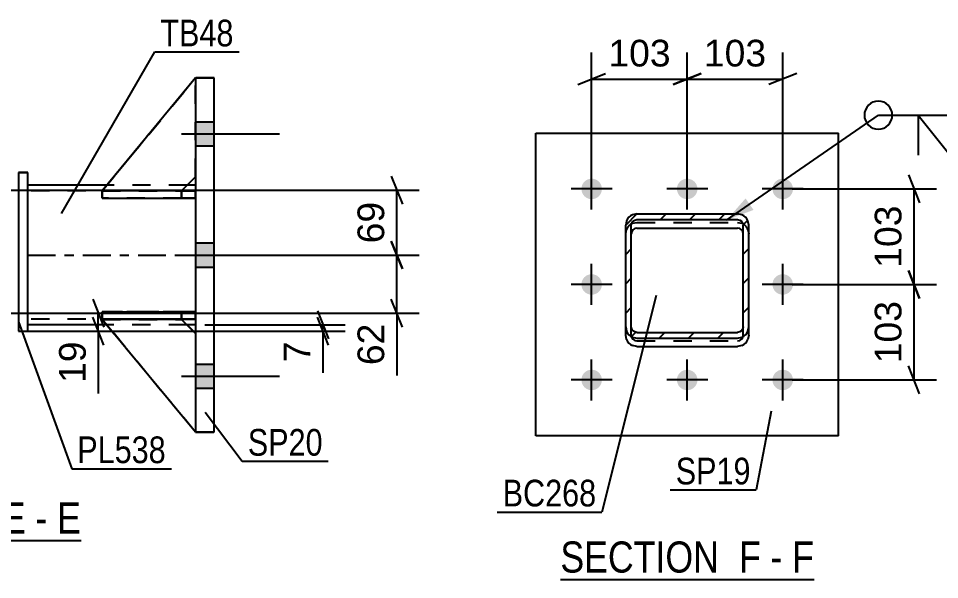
# Model space of a CAD drawing. Header units: millimetres. Extents: x 0 to 841, y 0 to 594.
# Drawn here: x 196.6 to 295.4, y 125.5 to 185.7 of the extents above; entities that cross this region are included whole.
import ezdxf

# ---------------------------------------------------------------- set-up
doc = ezdxf.new("R2010")
doc.units = ezdxf.units.MM
doc.linetypes.add('DXK_LINE_DOT2', pattern=[3.9198, 1.9599, -1.9599])
doc.linetypes.add('DXK_LINE_DOT3', pattern=[5.9187, 2.979, -0.9799, 0.9799, -0.9799])
doc.styles.add('Arial', font='ARIAL.TTF', dxfattribs={"height": 0.2})
doc.styles.add('Arial Narrow', font='ARIALN.TTF', dxfattribs={"height": 0.2})

# ---------------------------------------------------------------- blocks, each defined once
blk = doc.blocks.new('Unknown-318891418-49 - 2930')
at = {"color": 6, "linetype": 'Continuous'}
blk.add_line((254.751, 125.495), (281.967, 125.495), dxfattribs=at)
at = {"color": 0, "linetype": 'Continuous'}
for points in [[(272.86, 126.245), (272.86, 129.745), (254.751, 129.745), (254.751, 126.245)], [(276.251, 126.245), (276.251, 129.745), (273.91, 129.745), (273.91, 126.245)], [(278.576, 126.245), (278.576, 129.745), (277.301, 129.745), (277.301, 126.245)], [(281.967, 126.245), (281.967, 129.745), (279.626, 129.745), (279.626, 126.245)]]:
    blk.add_wipeout(points, dxfattribs=at)
at = {"color": 7, "linetype": 'Continuous', "style": 'Arial Narrow'}
for s, height, p in [('SECTION ', 3.3405, (254.751, 126.245)), ('F', 3.34, (273.91, 126.245)), ('F', 3.34, (279.626, 126.245)), ('-', 3.34, (277.301, 126.245))]:
    blk.add_text(s, height=height, dxfattribs=at).set_placement(p)
blk = doc.blocks.new('Unknown-318891418-48 - 3133')
at = {"color": 6, "linetype": 'Continuous'}
blk.add_line((175.671, 129.681), (203.318, 129.681), dxfattribs=at)
at = {"color": 0, "linetype": 'Continuous'}
for points in [[(193.78, 130.431), (193.78, 133.931), (175.671, 133.931), (175.671, 130.431)], [(197.386, 130.431), (197.386, 133.931), (194.83, 133.931), (194.83, 130.431)], [(199.711, 130.431), (199.711, 133.931), (198.436, 133.931), (198.436, 130.431)], [(203.318, 130.431), (203.318, 133.931), (200.761, 133.931), (200.761, 130.431)]]:
    blk.add_wipeout(points, dxfattribs=at)
at = {"color": 7, "linetype": 'Continuous', "style": 'Arial Narrow'}
for s, height, p in [('SECTION ', 3.3405, (175.671, 130.431)), ('E', 3.34, (194.83, 130.431)), ('E', 3.34, (200.761, 130.431)), ('-', 3.34, (198.436, 130.431))]:
    blk.add_text(s, height=height, dxfattribs=at).set_placement(p)
blk = doc.blocks.new('Part-318891418-3016 - 2930')
at = {"linetype": 'Continuous'}
h = blk.add_hatch(dxfattribs=at)
h.set_pattern_fill('', scale=0.7, style=0, pattern_type=0)
h.set_pattern_definition([(45, (262.959, 164.7319), (-1.57154, 1.57154), [])])
h.paths.add_polyline_path([(273.759, 164.732), (262.959, 164.732), (262.5, 164.64), (262.111, 164.377), (261.85, 163.985), (261.759, 163.522), (261.759, 152.628), (261.85, 152.165), (262.111, 151.772), (262.5, 151.51), (262.959, 151.418), (273.759, 151.418), (274.218, 151.51), (274.608, 151.772), (274.868, 152.165), (274.959, 152.628), (274.959, 163.522), (274.868, 163.985), (274.608, 164.377), (274.218, 164.64)])
h.paths.add_polyline_path([(274.313, 163.753), (274.359, 163.522), (274.359, 152.628), (274.313, 152.397), (274.183, 152.2), (273.989, 152.069), (273.759, 152.023), (262.959, 152.023), (262.729, 152.069), (262.535, 152.2), (262.405, 152.397), (262.359, 152.628), (262.359, 163.522), (262.405, 163.753), (262.535, 163.949), (262.729, 164.081), (262.959, 164.127), (273.759, 164.127), (273.989, 164.081), (274.183, 163.949)])
at = {"color": 2, "linetype": 'Continuous'}
for p, q in [((262.959, 164.732), (262.5, 164.64)), ((262.535, 163.949), (262.729, 164.081)), ((262.729, 164.081), (262.959, 164.127)), ((262.959, 164.732), (273.759, 164.732)), ((262.959, 164.127), (273.759, 164.127)), ((274.218, 164.64), (273.759, 164.732)), ((273.759, 164.127), (273.989, 164.081)), ((273.989, 164.081), (274.183, 163.949)), ((261.85, 163.985), (261.759, 163.522)), ((261.759, 152.628), (261.759, 163.522)), ((262.359, 163.522), (262.405, 163.753)), ((262.359, 152.628), (262.359, 163.522)), ((262.405, 163.753), (262.535, 163.949)), ((262.729, 163.175), (262.535, 163.044)), ((262.959, 163.221), (262.729, 163.175)), ((262.959, 163.221), (273.759, 163.221)), ((273.989, 163.175), (273.759, 163.221)), ((274.183, 163.044), (273.989, 163.175)), ((274.183, 163.949), (274.313, 163.753)), ((274.313, 163.753), (274.359, 163.522)), ((274.359, 152.628), (274.359, 163.522)), ((274.959, 163.522), (274.868, 163.985)), ((274.959, 152.628), (274.959, 163.522)), ((262.405, 162.848), (262.359, 162.616)), ((262.535, 163.044), (262.405, 162.848)), ((274.313, 162.848), (274.183, 163.044)), ((274.359, 162.616), (274.313, 162.848)), ((261.759, 151.723), (261.759, 152.628)), ((261.759, 152.628), (261.85, 152.165)), ((262.405, 152.397), (262.359, 152.628)), ((262.535, 152.2), (262.405, 152.397)), ((274.313, 152.397), (274.183, 152.2)), ((274.359, 152.628), (274.313, 152.397)), ((274.868, 152.165), (274.959, 152.628)), ((274.959, 151.723), (274.959, 152.628)), ((261.85, 151.26), (261.759, 151.723)), ((262.5, 151.51), (262.959, 151.418)), ((262.729, 152.069), (262.535, 152.2)), ((262.959, 152.023), (262.729, 152.069)), ((262.959, 152.023), (273.759, 152.023)), ((262.959, 151.418), (273.759, 151.418)), ((273.989, 152.069), (273.759, 152.023)), ((273.759, 151.418), (274.218, 151.51)), ((274.183, 152.2), (273.989, 152.069)), ((274.959, 151.723), (274.868, 151.26)), ((262.959, 150.512), (262.5, 150.605)), ((262.959, 150.512), (273.759, 150.512)), ((274.218, 150.605), (273.759, 150.512))]:
    blk.add_line(p, q, dxfattribs=at)
at = {"color": 7, "linetype": 'DXK_LINE_DOT2'}
for p, q in [((261.759, 152.628), (261.759, 163.522)), ((262.359, 151.723), (262.359, 163.522)), ((262.5, 163.734), (262.959, 163.826)), ((262.959, 163.826), (273.759, 163.826)), ((273.759, 163.826), (274.218, 163.734)), ((274.359, 151.723), (274.359, 163.522)), ((274.959, 152.628), (274.959, 163.522)), ((261.759, 162.616), (261.85, 163.079)), ((274.868, 163.079), (274.959, 162.616)), ((262.359, 151.723), (262.405, 151.491)), ((262.405, 151.491), (262.535, 151.295)), ((262.535, 151.295), (262.729, 151.164)), ((273.989, 151.164), (274.183, 151.295)), ((274.183, 151.295), (274.313, 151.491)), ((274.313, 151.491), (274.359, 151.723)), ((262.729, 151.164), (262.959, 151.118)), ((262.959, 151.118), (273.759, 151.118)), ((273.759, 151.118), (273.989, 151.164))]:
    blk.add_line(p, q, dxfattribs=at)
at = {"color": 2, "linetype": 'Continuous'}
for centre, start, end in [((262.966, 163.528), 112.7469, 157.7454), ((273.752, 163.528), 22.2546, 67.2531), ((262.966, 152.622), 202.2546, 247.2531), ((262.966, 151.716), 202.2546, 247.2531), ((273.752, 152.622), 292.7469, 337.7454), ((273.752, 151.716), 292.7469, 337.7454)]:
    blk.add_arc(centre, 1.205, start, end, dxfattribs=at)
at = {"color": 7, "linetype": 'DXK_LINE_DOT2'}
for centre, start, end in [((262.966, 162.623), 112.7469, 157.7454), ((273.752, 162.623), 22.2546, 67.2531)]:
    blk.add_arc(centre, 1.205, start, end, dxfattribs=at)
blk = doc.blocks.new('Part-318891418-3103 - 2930')
at = {"color": 2, "linetype": 'Continuous'}
for p, q in [((252.107, 140.919), (252.107, 173.419)), ((252.107, 173.419), (284.607, 173.419)), ((284.607, 140.919), (284.607, 173.419)), ((284.607, 140.919), (252.107, 140.919))]:
    blk.add_line(p, q, dxfattribs=at)
blk = doc.blocks.new('Bolt-318891418-3006 - 2930')
at = {"linetype": 'Continuous'}
for points in [[(258.107, 166.319, -1), (258.107, 168.519, -1)], [(268.357, 166.319, -1), (268.357, 168.519, -1)], [(278.607, 166.319, -1), (278.607, 168.519, -1)], [(258.107, 156.069, -1), (258.107, 158.269, -1)], [(278.607, 156.069, -1), (278.607, 158.269, -1)], [(258.107, 145.819, -1), (258.107, 148.019, -1)], [(268.357, 145.819, -1), (268.357, 148.019, -1)], [(278.607, 145.819, -1), (278.607, 148.019, -1)]]:
    blk.add_hatch(color=1, dxfattribs=at).paths.add_polyline_path(points)
at = {"color": 1, "linetype": 'Continuous'}
for p, q in [((258.107, 165.219), (258.107, 169.619)), ((268.357, 165.219), (268.357, 169.619)), ((278.607, 165.219), (278.607, 169.619)), ((260.307, 167.419), (255.907, 167.419)), ((270.557, 167.419), (266.157, 167.419)), ((280.807, 167.419), (276.407, 167.419)), ((258.107, 154.969), (258.107, 159.369)), ((278.607, 154.969), (278.607, 159.369)), ((260.307, 157.169), (255.907, 157.169)), ((280.807, 157.169), (276.407, 157.169)), ((258.107, 144.719), (258.107, 149.119)), ((268.357, 144.719), (268.357, 149.119)), ((278.607, 144.719), (278.607, 149.119)), ((260.307, 146.919), (255.907, 146.919)), ((270.557, 146.919), (266.157, 146.919)), ((280.807, 146.919), (276.407, 146.919))]:
    blk.add_line(p, q, dxfattribs=at)
blk = doc.blocks.new('Bolt-318891418-3208 - 3133')
at = {"linetype": 'Continuous'}
for points in [[(217.601, 172.027), (217.601, 174.627), (215.601, 174.627), (215.601, 172.027)], [(217.601, 172.027), (217.601, 174.627), (215.601, 174.627), (215.601, 172.027)], [(217.601, 172.027), (217.601, 174.627), (215.601, 174.627), (215.601, 172.027)], [(217.601, 159.027), (217.601, 161.627), (215.601, 161.627), (215.601, 159.027)], [(217.601, 159.027), (217.601, 161.627), (215.601, 161.627), (215.601, 159.027)], [(217.601, 146.027), (217.601, 148.627), (215.601, 148.627), (215.601, 146.027)], [(217.601, 146.027), (217.601, 148.627), (215.601, 148.627), (215.601, 146.027)], [(217.601, 146.027), (217.601, 148.627), (215.601, 148.627), (215.601, 146.027)]]:
    blk.add_hatch(color=1, dxfattribs=at).paths.add_polyline_path(points)
at = {"color": 1, "linetype": 'Continuous'}
for p, q in [((215.601, 174.627), (217.601, 174.627)), ((215.601, 174.627), (217.601, 174.627)), ((215.601, 174.627), (217.601, 174.627)), ((214.101, 173.327), (224.601, 173.327)), ((214.101, 173.327), (224.601, 173.327)), ((214.101, 173.327), (224.601, 173.327)), ((215.601, 172.027), (217.601, 172.027)), ((215.601, 172.027), (217.601, 172.027)), ((215.601, 172.027), (217.601, 172.027)), ((215.601, 161.627), (217.601, 161.627)), ((215.601, 161.627), (217.601, 161.627)), ((214.101, 160.327), (224.601, 160.327)), ((214.101, 160.327), (224.601, 160.327)), ((215.601, 159.027), (217.601, 159.027)), ((215.601, 159.027), (217.601, 159.027)), ((215.601, 148.627), (217.601, 148.627)), ((215.601, 148.627), (217.601, 148.627)), ((215.601, 148.627), (217.601, 148.627)), ((214.101, 147.327), (224.601, 147.327)), ((214.101, 147.327), (224.601, 147.327)), ((214.101, 147.327), (224.601, 147.327)), ((215.601, 146.027), (217.601, 146.027)), ((215.601, 146.027), (217.601, 146.027)), ((215.601, 146.027), (217.601, 146.027))]:
    blk.add_line(p, q, dxfattribs=at)
blk = doc.blocks.new('Part-318891418-3243 - 3133')
at = {"color": 2, "linetype": 'Continuous'}
for p, q in [((205.609, 167.23), (205.601, 167.23)), ((205.601, 167.23), (205.601, 166.43)), ((215.601, 167.23), (206.848, 167.23)), ((215.601, 167.23), (215.601, 167.23)), ((215.601, 167.23), (215.601, 166.43)), ((205.601, 166.43), (215.601, 166.43))]:
    blk.add_line(p, q, dxfattribs=at)
at = {"color": 7, "linetype": 'DXK_LINE_DOT2'}
for p, q in [((206.848, 167.23), (205.609, 167.23)), ((214.101, 167.23), (205.609, 167.23)), ((214.101, 167.23), (215.601, 167.23)), ((214.101, 167.23), (214.101, 166.43)), ((215.601, 167.23), (215.601, 167.23)), ((205.601, 166.43), (214.101, 166.43)), ((214.101, 166.43), (215.601, 166.43))]:
    blk.add_line(p, q, dxfattribs=at)
blk = doc.blocks.new('Part-318891418-3268 - 3133')
at = {"color": 2, "linetype": 'Continuous'}
for p, q in [((205.601, 154.23), (215.601, 154.23)), ((205.601, 154.23), (205.601, 153.43)), ((215.601, 154.23), (215.601, 154.23)), ((215.601, 153.43), (215.601, 154.23)), ((215.601, 153.43), (205.601, 153.43))]:
    blk.add_line(p, q, dxfattribs=at)
at = {"color": 7, "linetype": 'DXK_LINE_DOT2'}
for p, q in [((214.101, 154.23), (205.601, 154.23)), ((215.601, 154.23), (214.101, 154.23)), ((214.101, 154.23), (214.101, 153.43)), ((215.601, 154.23), (215.601, 154.23)), ((205.601, 153.43), (214.101, 153.43)), ((214.101, 153.43), (215.601, 153.43))]:
    blk.add_line(p, q, dxfattribs=at)
blk = doc.blocks.new('Part-318891418-3287 - 3133')
at = {"color": 7, "linetype": 'DXK_LINE_DOT2'}
for p, q in [((205.601, 166.43), (205.601, 167.23)), ((205.601, 167.23), (214.101, 167.23)), ((215.6, 167.23), (205.601, 167.23)), ((214.101, 166.43), (214.101, 167.23)), ((214.101, 167.23), (215.601, 167.23)), ((215.6, 166.43), (215.6, 167.23)), ((215.6, 167.23), (215.601, 167.23)), ((215.601, 166.43), (215.601, 167.23)), ((214.101, 166.43), (205.601, 166.43)), ((205.601, 166.43), (215.6, 166.43)), ((215.601, 166.43), (214.101, 166.43)), ((215.6, 166.43), (215.601, 166.43))]:
    blk.add_line(p, q, dxfattribs=at)
blk = doc.blocks.new('Part-318891418-3288 - 3133')
at = {"color": 7, "linetype": 'DXK_LINE_DOT2'}
for p, q in [((205.601, 153.43), (205.601, 154.23)), ((205.601, 154.23), (214.101, 154.23)), ((215.6, 154.23), (205.601, 154.23)), ((214.101, 153.43), (214.101, 154.23)), ((214.101, 154.23), (215.601, 154.23)), ((215.6, 153.43), (215.6, 154.23)), ((215.6, 154.23), (215.601, 154.23)), ((215.601, 153.43), (215.601, 154.23)), ((214.101, 153.43), (205.601, 153.43)), ((205.601, 153.43), (215.6, 153.43)), ((215.601, 153.43), (214.101, 153.43)), ((215.6, 153.43), (215.601, 153.43))]:
    blk.add_line(p, q, dxfattribs=at)
blk = doc.blocks.new('Part-318891418-3289 - 3133')
at = {"color": 2, "linetype": 'Continuous'}
for p, q in [((215.6, 179.33), (205.6, 167.22)), ((215.6, 179.327), (215.6, 179.33)), ((215.6, 179.33), (215.6, 179.33)), ((214.11, 167.23), (215.6, 168.72)), ((206.848, 167.22), (205.6, 167.22)), ((205.6, 167.22), (205.6, 167.22))]:
    blk.add_line(p, q, dxfattribs=at)
at = {"color": 7, "linetype": 'DXK_LINE_DOT2'}
for p, q in [((215.6, 179.33), (205.6, 167.22)), ((215.6, 168.72), (215.6, 179.327)), ((214.1, 167.22), (215.6, 168.72)), ((214.1, 167.22), (205.6, 167.22)), ((214.1, 167.22), (206.848, 167.22)), ((214.1, 167.22), (214.11, 167.23)), ((214.1, 167.22), (214.1, 167.22))]:
    blk.add_line(p, q, dxfattribs=at)
blk = doc.blocks.new('Part-318891418-3290 - 3133')
at = {"color": 7, "linetype": 'DXK_LINE_DOT2'}
for p, q in [((215.6, 179.33), (205.6, 167.22)), ((205.6, 167.22), (215.6, 179.33)), ((215.6, 168.72), (215.6, 179.33)), ((214.1, 167.22), (215.6, 168.72)), ((214.1, 167.22), (215.6, 168.72)), ((205.6, 167.22), (214.1, 167.22)), ((205.6, 167.22), (205.6, 167.22)), ((214.1, 167.22), (205.6, 167.22)), ((214.1, 167.22), (214.1, 167.22))]:
    blk.add_line(p, q, dxfattribs=at)
blk = doc.blocks.new('Part-318891418-3291 - 3133')
at = {"color": 2, "linetype": 'Continuous'}
for p, q in [((205.6, 153.42), (205.6, 153.42)), ((214.1, 153.42), (205.6, 153.42)), ((215.6, 141.33), (205.6, 153.42)), ((214.1, 153.42), (214.1, 153.42)), ((214.1, 153.42), (215.6, 151.92))]:
    blk.add_line(p, q, dxfattribs=at)
at = {"color": 7, "linetype": 'DXK_LINE_DOT2'}
for p, q in [((205.6, 153.42), (214.1, 153.42)), ((215.6, 141.33), (205.6, 153.42)), ((214.1, 153.42), (215.6, 151.92)), ((215.6, 151.92), (215.6, 141.33))]:
    blk.add_line(p, q, dxfattribs=at)
blk = doc.blocks.new('Part-318891418-3314 - 3133')
at = {"color": 2, "linetype": 'Continuous'}
for p, q in [((215.601, 179.327), (217.601, 179.327)), ((215.601, 179.327), (215.601, 179.327)), ((215.601, 179.327), (215.601, 141.327)), ((217.601, 179.327), (217.601, 179.327)), ((217.601, 141.327), (217.601, 179.327)), ((217.601, 141.327), (215.601, 141.327))]:
    blk.add_line(p, q, dxfattribs=at)
at = {"color": 7, "linetype": 'DXK_LINE_DOT2'}
for p, q in [((217.601, 179.327), (215.601, 179.327)), ((215.601, 141.327), (215.601, 141.327)), ((215.601, 141.327), (217.601, 141.327)), ((217.601, 141.327), (217.601, 141.327))]:
    blk.add_line(p, q, dxfattribs=at)
blk = doc.blocks.new('Part-318891418-3319 - 3133')
at = {"color": 7, "linetype": 'DXK_LINE_DOT2'}
for p, q in [((205.6, 153.42), (214.1, 153.42)), ((215.6, 141.33), (205.6, 153.42)), ((205.6, 153.42), (205.6, 153.42)), ((214.1, 153.42), (205.6, 153.42)), ((205.6, 153.42), (215.6, 141.33)), ((214.1, 153.42), (215.6, 151.92)), ((214.1, 153.42), (214.1, 153.42)), ((215.6, 151.92), (214.1, 153.42)), ((215.6, 151.92), (215.6, 141.33))]:
    blk.add_line(p, q, dxfattribs=at)
blk = doc.blocks.new('Part-318891418-3324 - 3133')
at = {"color": 2, "linetype": 'Continuous'}
for p, q in [((206.102, 167.827), (197.601, 167.827)), ((215.601, 167.827), (214.708, 167.827)), ((206.09, 152.827), (197.601, 152.827)), ((215.601, 152.827), (214.693, 152.827))]:
    blk.add_line(p, q, dxfattribs=at)
at = {"color": 7, "linetype": 'DXK_LINE_DOT2'}
for p, q in [((197.601, 152.827), (197.601, 167.827)), ((215.601, 167.227), (197.601, 167.227)), ((214.708, 167.827), (206.102, 167.827)), ((215.601, 167.827), (215.601, 152.827)), ((215.601, 153.427), (197.601, 153.427)), ((214.693, 152.827), (206.09, 152.827))]:
    blk.add_line(p, q, dxfattribs=at)
at = {"color": 7, "linetype": 'DXK_LINE_DOT3'}
blk.add_line((197.601, 160.327), (215.601, 160.327), dxfattribs=at)
blk = doc.blocks.new('Part-318891418-3329 - 3133')
at = {"color": 2, "linetype": 'Continuous'}
for p, q in [((196.601, 169.166), (197.601, 169.166)), ((196.601, 169.166), (196.601, 152.166)), ((197.601, 152.166), (197.601, 169.166)), ((196.601, 152.166), (197.601, 152.166))]:
    blk.add_line(p, q, dxfattribs=at)
at = {"color": 7, "linetype": 'DXK_LINE_DOT2'}
for p, q in [((197.601, 169.166), (196.601, 169.166)), ((196.601, 152.166), (197.601, 152.166))]:
    blk.add_line(p, q, dxfattribs=at)
blk = doc.blocks.new('StraightDimension-318891418-7329 - 2930')
at = {"color": 7, "linetype": 'Continuous'}
for p, q in [((292.095, 158.669), (293.295, 155.669)), ((279.607, 157.169), (295.095, 157.169)), ((292.695, 146.919), (292.695, 157.169)), ((293.295, 145.419), (292.095, 148.419)), ((279.607, 146.919), (295.095, 146.919))]:
    blk.add_line(p, q, dxfattribs=at)
at = {"color": 0}
blk.add_wipeout([(291.945, 155.98), (287.745, 155.98), (287.745, 148.109), (291.945, 148.109)], dxfattribs=at)
at = {"color": 3, "style": 'Arial'}
blk.add_text('103', height=2.8652, rotation=90.00021, dxfattribs=at).set_placement((291.345, 148.709))
blk = doc.blocks.new('StraightDimension-318891418-7331 - 2930')
at = {"color": 7, "linetype": 'Continuous'}
for p, q in [((292.095, 168.919), (293.295, 165.919)), ((279.607, 167.419), (295.095, 167.419)), ((292.695, 157.169), (292.695, 167.419)), ((293.295, 155.669), (292.095, 158.669)), ((279.607, 157.169), (295.095, 157.169))]:
    blk.add_line(p, q, dxfattribs=at)
at = {"color": 0}
blk.add_wipeout([(291.945, 166.23), (287.745, 166.23), (287.745, 158.359), (291.945, 158.359)], dxfattribs=at)
at = {"color": 3, "style": 'Arial'}
blk.add_text('103', height=2.8652, rotation=90.00021, dxfattribs=at).set_placement((291.345, 158.959))
blk = doc.blocks.new('StraightDimension-318891418-7333 - 2930')
at = {"color": 7, "linetype": 'Continuous'}
for p, q in [((258.107, 168.419), (258.107, 182.06)), ((268.357, 168.419), (268.357, 182.06)), ((256.607, 178.61), (259.607, 179.81)), ((258.107, 179.21), (268.357, 179.21)), ((269.857, 179.81), (266.857, 178.61))]:
    blk.add_line(p, q, dxfattribs=at)
at = {"color": 0}
blk.add_wipeout([(267.168, 179.96), (267.168, 184.16), (259.297, 184.16), (259.297, 179.96)], dxfattribs=at)
at = {"color": 3, "style": 'Arial'}
blk.add_text('103', height=2.8652, dxfattribs=at).set_placement((259.897, 180.56))
blk = doc.blocks.new('StraightDimension-318891418-7335 - 2930')
at = {"color": 7, "linetype": 'Continuous'}
for p, q in [((268.357, 168.419), (268.357, 182.06)), ((278.607, 168.419), (278.607, 182.06)), ((266.857, 178.61), (269.857, 179.81)), ((268.357, 179.21), (278.607, 179.21)), ((280.107, 179.81), (277.107, 178.61))]:
    blk.add_line(p, q, dxfattribs=at)
at = {"color": 0}
blk.add_wipeout([(277.418, 179.96), (277.418, 184.16), (269.547, 184.16), (269.547, 179.96)], dxfattribs=at)
at = {"color": 3, "style": 'Arial'}
blk.add_text('103', height=2.8652, dxfattribs=at).set_placement((270.147, 180.56))
blk = doc.blocks.new('StraightDimension-318891418-3364 - 3133')
at = {"color": 7, "linetype": 'Continuous'}
for p, q in [((204.572, 155.58), (205.772, 152.58)), ((195.125, 154.08), (207.572, 154.08)), ((205.772, 150.666), (204.572, 153.666)), ((205.172, 152.166), (205.172, 154.08)), ((197.601, 152.166), (207.572, 152.166)), ((205.172, 152.166), (205.172, 145.469)), ((205.172, 152.166), (205.172, 145.469))]:
    blk.add_line(p, q, dxfattribs=at)
at = {"color": 0}
blk.add_wipeout([(204.422, 151.641), (200.222, 151.641), (200.222, 145.994), (204.422, 145.994)], dxfattribs=at)
at = {"color": 3, "style": 'Arial'}
blk.add_text('19', height=2.8652, rotation=90.00021, dxfattribs=at).set_placement((203.822, 146.594))
blk = doc.blocks.new('StraightDimension-318891418-3353 - 3133')
at = {"color": 7, "linetype": 'Continuous'}
for p, q in [((228.673, 154.327), (229.873, 151.327)), ((229.873, 150.666), (228.673, 153.666)), ((216.601, 152.827), (231.673, 152.827)), ((229.273, 152.166), (229.273, 152.827)), ((198.601, 152.166), (231.673, 152.166)), ((229.273, 152.166), (229.273, 147.693)), ((229.273, 152.166), (229.273, 147.693))]:
    blk.add_line(p, q, dxfattribs=at)
at = {"color": 0}
blk.add_wipeout([(228.523, 151.641), (224.323, 151.641), (224.323, 148.218), (228.523, 148.218)], dxfattribs=at)
at = {"color": 3, "style": 'Arial'}
blk.add_text('7', height=2.865, rotation=90.00021, dxfattribs=at).set_placement((227.923, 148.818))
blk = doc.blocks.new('StraightDimension-318891418-3375 - 3133')
at = {"color": 7, "linetype": 'Continuous'}
for p, q in [((236.596, 161.827), (237.796, 158.827)), ((218.601, 160.327), (239.596, 160.327)), ((237.196, 154.08), (237.196, 160.327)), ((237.796, 152.58), (236.596, 155.58)), ((193.288, 154.08), (239.596, 154.08)), ((237.196, 154.08), (237.196, 147.383)), ((237.196, 154.08), (237.196, 147.383))]:
    blk.add_line(p, q, dxfattribs=at)
at = {"color": 0}
blk.add_wipeout([(236.446, 153.555), (232.246, 153.555), (232.246, 147.908), (236.446, 147.908)], dxfattribs=at)
at = {"color": 3, "style": 'Arial'}
blk.add_text('62', height=2.8652, rotation=90.00021, dxfattribs=at).set_placement((235.846, 148.508))
blk = doc.blocks.new('StraightDimension-318891418-3388 - 3133')
at = {"color": 7, "linetype": 'Continuous'}
for p, q in [((236.596, 168.777), (237.796, 165.777)), ((193.288, 167.277), (239.596, 167.277)), ((237.196, 160.327), (237.196, 167.277)), ((237.796, 158.827), (236.596, 161.827)), ((218.601, 160.327), (239.596, 160.327))]:
    blk.add_line(p, q, dxfattribs=at)
at = {"color": 0}
blk.add_wipeout([(236.446, 166.626), (232.246, 166.626), (232.246, 160.979), (236.446, 160.979)], dxfattribs=at)
at = {"color": 3, "style": 'Arial'}
blk.add_text('69', height=2.8652, rotation=90.00021, dxfattribs=at).set_placement((235.846, 161.579))
blk = doc.blocks.new('Mark-318891418-3012 - 2930')
at = {"color": 30, "linetype": 'Continuous'}
for p in [(265.015, 155.994), (247.958, 132.745)]:
    blk.add_line(p, (259.207, 132.745), dxfattribs=at)
at = {"color": 0}
blk.add_wipeout([(258.607, 133.345), (258.607, 136.345), (248.558, 136.345), (248.558, 133.345)], dxfattribs=at)
blk.add_wipeout([(258.607, 133.345), (258.607, 136.345), (248.558, 136.345), (248.558, 133.345)], dxfattribs=at)
at = {"color": 3, "style": 'Arial Narrow'}
blk.add_text('BC268', height=2.8633, dxfattribs=at).set_placement((248.558, 133.345))
blk = doc.blocks.new('Mark-318891418-3099 - 2930')
at = {"color": 30, "linetype": 'Continuous'}
for p in [(277.366, 143.568), (266.529, 135.11)]:
    blk.add_line(p, (275.768, 135.11), dxfattribs=at)
at = {"color": 0}
blk.add_wipeout([(275.168, 135.71), (275.168, 138.71), (267.129, 138.71), (267.129, 135.71)], dxfattribs=at)
blk.add_wipeout([(275.168, 135.71), (275.168, 138.71), (267.129, 138.71), (267.129, 135.71)], dxfattribs=at)
at = {"color": 3, "style": 'Arial Narrow'}
blk.add_text('SP19', height=2.8633, dxfattribs=at).set_placement((267.129, 135.71))
blk = doc.blocks.new('WeldMark-318891418-3126 - 2930')
at = {"linetype": 'Continuous'}
blk.add_hatch(color=30, dxfattribs=at).paths.add_polyline_path([(275.473, 165.166), (272.579, 164.076), (274.62, 166.399)])
at = {"color": 30, "linetype": 'Continuous'}
for p, q in [((272.579, 164.076), (288.866, 175.336)), ((288.866, 175.336), (297.866, 175.336))]:
    blk.add_line(p, q, dxfattribs=at)
at = {"color": 3, "linetype": 'Continuous'}
for q in [(296.58, 171.05), (293.152, 171.05)]:
    blk.add_line((293.152, 175.336), q, dxfattribs=at)
for start, end in [(90, 270), (270, 90)]:
    blk.add_arc((288.866, 175.336), 1.5, start, end, dxfattribs=at)
at = {"color": 0, "linetype": 'Continuous'}
blk.add_wipeout([(309.242, 174.436), (309.242, 177.436), (301.466, 177.436), (301.466, 174.436)], dxfattribs=at)
blk.add_wipeout([(309.242, 174.436), (309.242, 177.436), (301.466, 177.436), (301.466, 174.436)], dxfattribs=at)
at = {"color": 3, "linetype": 'Continuous'}
for q in [(302.152, 179.621), (302.152, 171.05)]:
    blk.add_line((297.866, 175.336), q, dxfattribs=at)
at = {"color": 3, "linetype": 'Continuous', "style": 'Arial'}
blk.add_text('TYP', height=2.8652, dxfattribs=at).set_placement((301.466, 174.436))
blk = doc.blocks.new('Mark-318891418-3325 - 3133')
at = {"color": 30, "linetype": 'Continuous'}
for p, q in [((196.601, 153.14), (202.316, 137.391)), ((202.316, 137.391), (213.02, 137.391))]:
    blk.add_line(p, q, dxfattribs=at)
at = {"color": 0}
blk.add_wipeout([(212.42, 137.991), (212.42, 140.991), (202.916, 140.991), (202.916, 137.991)], dxfattribs=at)
blk.add_wipeout([(212.42, 137.991), (212.42, 140.991), (202.916, 140.991), (202.916, 137.991)], dxfattribs=at)
at = {"color": 3, "style": 'Arial Narrow'}
blk.add_text('PL538', height=2.8633, dxfattribs=at).set_placement((202.916, 137.991))
blk = doc.blocks.new('Mark-318891418-3310 - 3133')
at = {"color": 30, "linetype": 'Continuous'}
for p, q in [((216.65, 143.448), (220.613, 138.192)), ((220.613, 138.192), (229.852, 138.192))]:
    blk.add_line(p, q, dxfattribs=at)
at = {"color": 0}
blk.add_wipeout([(229.252, 138.792), (229.252, 141.792), (221.213, 141.792), (221.213, 138.792)], dxfattribs=at)
blk.add_wipeout([(229.252, 138.792), (229.252, 141.792), (221.213, 141.792), (221.213, 138.792)], dxfattribs=at)
at = {"color": 3, "style": 'Arial Narrow'}
blk.add_text('SP20', height=2.8633, dxfattribs=at).set_placement((221.213, 138.792))
blk = doc.blocks.new('Mark-318891418-3320 - 3133')
at = {"color": 30, "linetype": 'Continuous'}
for p, q in [((201.23, 164.798), (211.23, 182.118)), ((211.23, 182.118), (220.285, 182.118))]:
    blk.add_line(p, q, dxfattribs=at)
at = {"color": 0}
blk.add_wipeout([(219.685, 182.718), (219.685, 185.718), (211.83, 185.718), (211.83, 182.718)], dxfattribs=at)
blk.add_wipeout([(219.685, 182.718), (219.685, 185.718), (211.83, 185.718), (211.83, 182.718)], dxfattribs=at)
at = {"color": 3, "style": 'Arial Narrow'}
blk.add_text('TB48', height=2.8633, dxfattribs=at).set_placement((211.83, 182.718))

msp = doc.modelspace()

# ---------------------------------------------------------------- block references
for name in ['Part-318891418-3289 - 3133', 'Part-318891418-3290 - 3133', 'Part-318891418-3314 - 3133', 'Bolt-318891418-3208 - 3133', 'Part-318891418-3103 - 2930', 'Part-318891418-3329 - 3133', 'Bolt-318891418-3006 - 2930', 'Part-318891418-3324 - 3133', 'Part-318891418-3243 - 3133', 'Part-318891418-3287 - 3133', 'Part-318891418-3016 - 2930', 'Part-318891418-3268 - 3133', 'Part-318891418-3288 - 3133', 'Part-318891418-3291 - 3133', 'Part-318891418-3319 - 3133', 'Unknown-318891418-48 - 3133', 'Unknown-318891418-49 - 2930']:
    msp.add_blockref(name, (0, 0))

# ---------------------------------------------------------------- next in the draw order: block references
for name in ['StraightDimension-318891418-7333 - 2930', 'StraightDimension-318891418-7329 - 2930', 'StraightDimension-318891418-3364 - 3133', 'Mark-318891418-3012 - 2930', 'Mark-318891418-3310 - 3133', 'Mark-318891418-3099 - 2930']:
    msp.add_blockref(name, (0, 0))

# ---------------------------------------------------------------- next in the draw order: block references
for name in ['StraightDimension-318891418-7331 - 2930', 'StraightDimension-318891418-3353 - 3133']:
    msp.add_blockref(name, (0, 0))

# ---------------------------------------------------------------- next in the draw order: block references
for name in ['StraightDimension-318891418-7335 - 2930', 'StraightDimension-318891418-3375 - 3133']:
    msp.add_blockref(name, (0, 0))

# ---------------------------------------------------------------- next in the draw order: block references
for name in ['WeldMark-318891418-3126 - 2930', 'StraightDimension-318891418-3388 - 3133', 'Mark-318891418-3325 - 3133']:
    msp.add_blockref(name, (0, 0))

# ---------------------------------------------------------------- next in the draw order: block references
msp.add_blockref('Mark-318891418-3320 - 3133', (0, 0))

doc.saveas('drawing.dxf')
